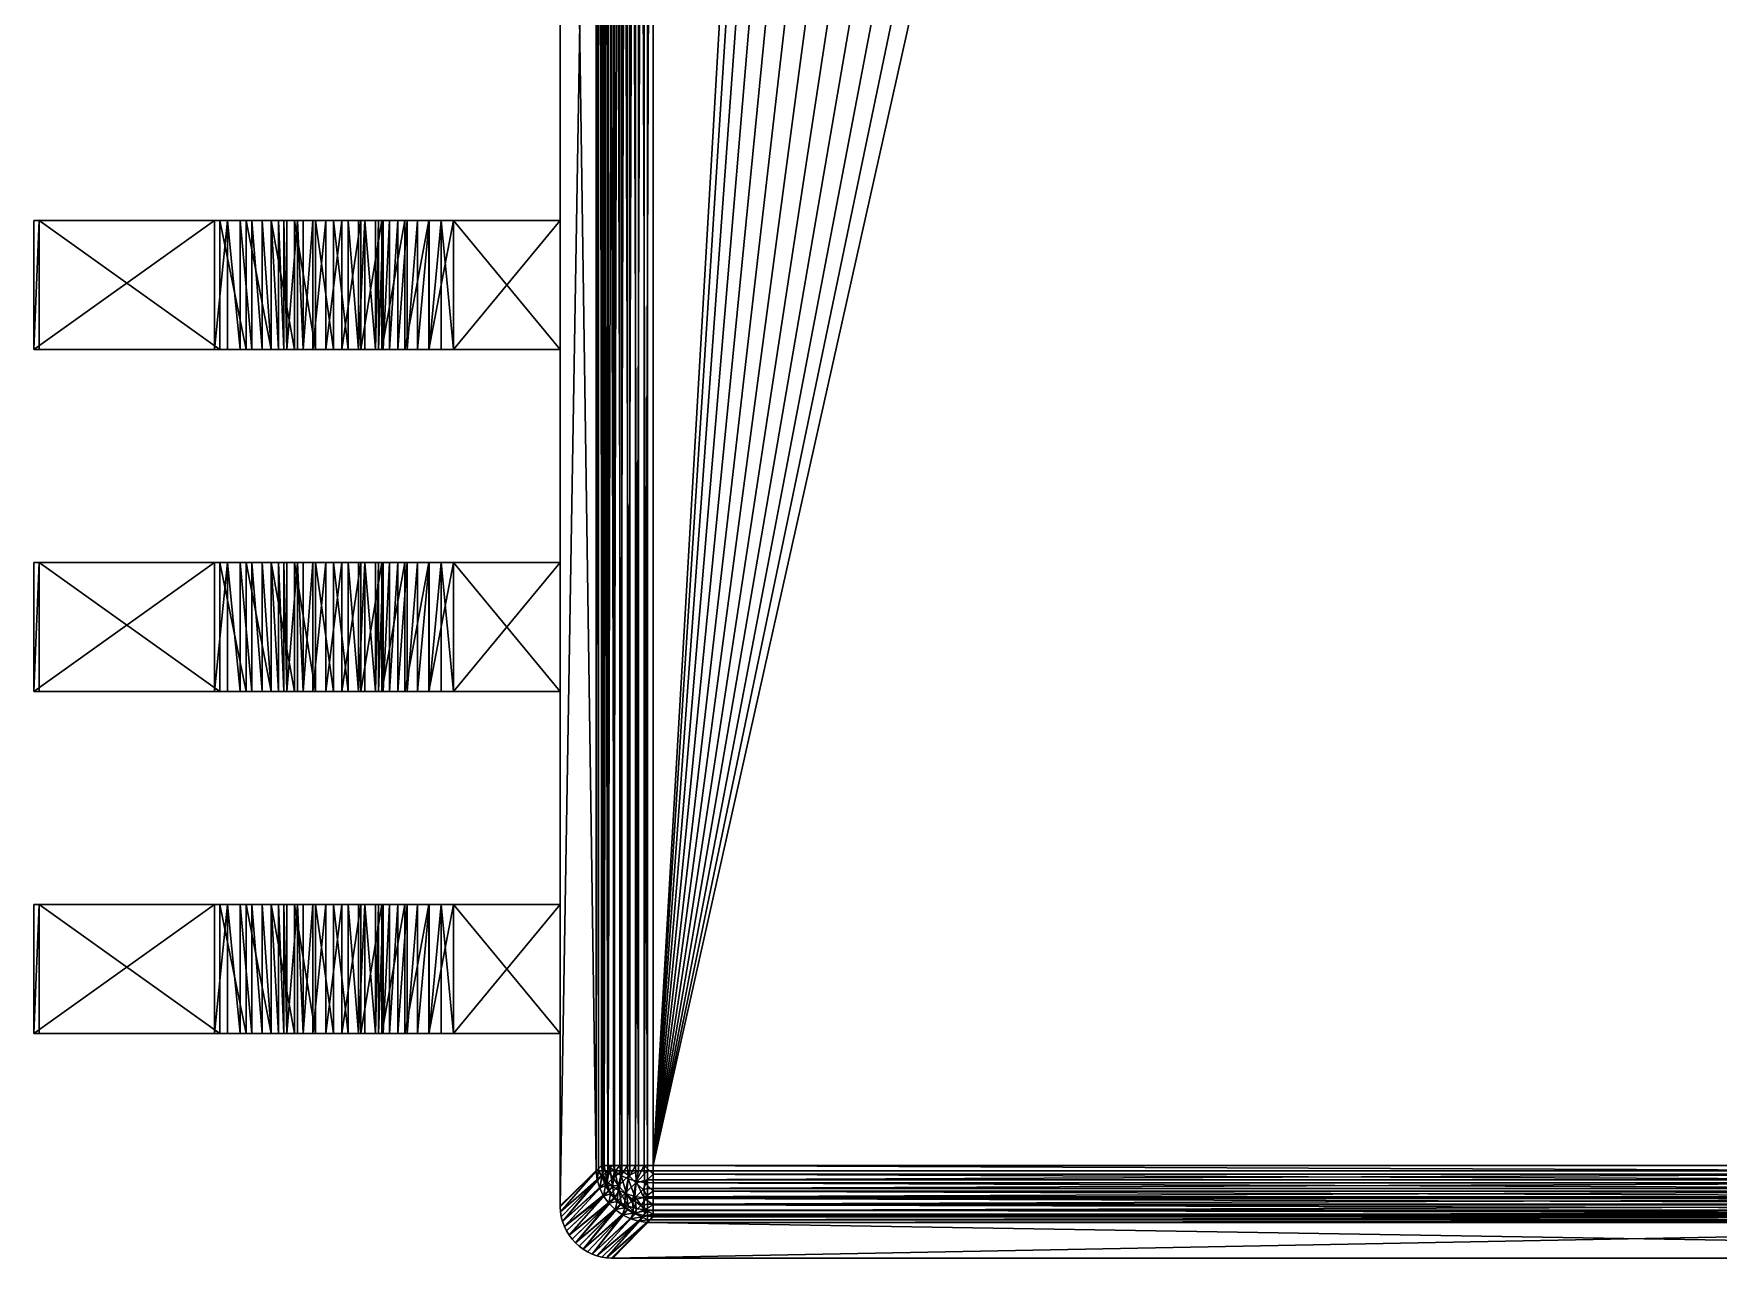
# Model space of a CAD drawing. Extents: x -3.2 to 3.2, y -2.5 to 2.5.
# Drawn here: x -3.2 to 0, y -2.5 to -0.172 of the extents above; entities that cross this region are included whole.
import ezdxf

# ---------------------------------------------------------------- set-up
doc = ezdxf.new("R2010")
doc.units = 0
for name, color, linetype in [('BODY_TSSOP_ncl1_1', 250, 'CONTINUOUS'), ('LEAD_TSSOP_ncl1_11', 7, 'CONTINUOUS'), ('LEAD_TSSOP_ncl1_13', 7, 'CONTINUOUS'), ('LEAD_TSSOP_ncl1_9', 7, 'CONTINUOUS')]:
    doc.layers.add(name, color=color, linetype=linetype)

msp = doc.modelspace()

# ---------------------------------------------------------------- meshes
at = {"layer": 'BODY_TSSOP_ncl1_1', "color": 250}
mesh = msp.add_polyface(dxfattribs=at)
corners = [(-2.033999, 2.333999, 0.13), (-2.033999, -2.333999, 0.13), (2.033999, -2.333999, 0.13), (-2.050934, 2.333999, 0.131444), (-2.050934, -2.333999, 0.131444), (-2.06738, 2.333999, 0.135736), (-2.06738, -2.333999, 0.135736), (-2.082861, 2.333999, 0.14275), (-2.082861, -2.333999, 0.14275), (-2.096931, 2.333999, 0.152285), (-2.096931, -2.333999, 0.152285), (-2.109183, 2.333999, 0.164065), (-2.109183, -2.333999, 0.164065), (-2.119263, 2.333999, 0.17775), (-2.119263, -2.333999, 0.17775), (-2.12688, 2.333999, 0.192944), (-2.12688, -2.333999, 0.192944), (-2.131814, 2.333999, 0.209209), (-2.131814, -2.333999, 0.209209), (-2.2, -2.4, 0.53), (-2.2, 2.4, 0.53), (-2.2, -2.4, 0.68), (-2.121186, 2.323371, 1.050791), (-2.121186, -2.323371, 1.050791), (-2.116252, -2.323371, 1.067056), (-2.116252, 2.323371, 1.067056), (-2.108635, -2.323371, 1.08225), (-2.108635, 2.323371, 1.08225), (-2.098555, -2.323371, 1.095935), (-2.098555, 2.323371, 1.095935), (-2.086303, -2.323371, 1.107715), (-2.086303, 2.323371, 1.107715), (-2.056752, -2.323371, 1.124264), (-2.040306, 2.323371, 1.128556), (-2.040306, -2.323371, 1.128556), (-2.023371, 2.323371, 1.13), (-2.023371, -2.323371, 1.13), (-2.072233, -2.323371, 1.11725), (-2.072233, 2.323371, 1.11725), (-2.056752, 2.323371, 1.124264), (-1.2, 1.35359, 1.13), (-1.263192, 1.324123, 1.13), (-1.330541, 1.306077, 1.13), (-1.4, 1.3, 1.13), (-1.469459, 1.306077, 1.13), (-1.536808, 1.324123, 1.13), (-1.6, 1.35359, 1.13), (-1.657115, 1.393582, 1.13), (-1.706418, 1.442885, 1.13), (-1.74641, 1.5, 1.13), (-1.793923, 1.630541, 1.13), (-1.775877, 1.563192, 1.13)]
mesh.append_faces([[corners[k] for k in face] for face in [(0, 1, 2), (1, 3, 4), (4, 5, 6), (6, 7, 8), (8, 9, 10), (10, 11, 12), (12, 13, 14), (14, 15, 16), (16, 17, 18), (19, 18, 20), (21, 22, 23), (24, 23, 25), (26, 24, 27), (28, 26, 29), (30, 28, 31), (32, 33, 34), (34, 35, 36), (37, 30, 38), (32, 37, 39), (35, 34, 33), (33, 32, 39), (19, 20, 21), (40, 36, 41), (41, 36, 42), (42, 36, 43), (43, 36, 44), (44, 36, 45), (45, 36, 46), (46, 36, 47), (47, 36, 48), (48, 36, 49), (36, 35, 50), (49, 36, 51), (51, 36, 50)]], dxfattribs={"color": 250})
mesh = msp.add_polyface(dxfattribs=at)
corners = [(-2.12688, 2.333999, 0.192944), (-2.131814, 2.333999, 0.209209), (-2.12688, -2.333999, 0.192944), (-2.119263, 2.333999, 0.17775), (-2.119263, -2.333999, 0.17775), (-2.109183, 2.333999, 0.164065), (-2.109183, -2.333999, 0.164065), (-2.096931, 2.333999, 0.152285), (-2.096931, -2.333999, 0.152285), (-2.06738, 2.333999, 0.135736), (-2.050934, -2.333999, 0.131444), (-2.050934, 2.333999, 0.131444), (-2.033999, -2.333999, 0.13), (-2.033999, 2.333999, 0.13), (-2.082861, 2.333999, 0.14275), (-2.082861, -2.333999, 0.14275), (-2.06738, -2.333999, 0.135736), (-2.2, 2.4, 0.53), (-2.131814, -2.333999, 0.209209), (-2.2, 2.4, 0.68), (-2.121186, 2.323371, 1.050791), (-2.2, -2.4, 0.68), (-2.056752, 2.323371, 1.124264), (-2.072233, -2.323371, 1.11725), (-2.072233, 2.323371, 1.11725), (-2.086303, -2.323371, 1.107715), (-2.086303, 2.323371, 1.107715), (-2.098555, -2.323371, 1.095935), (-2.098555, 2.323371, 1.095935), (-2.108635, -2.323371, 1.08225), (-2.108635, 2.323371, 1.08225), (-2.116252, -2.323371, 1.067056), (-2.116252, 2.323371, 1.067056), (-2.121186, -2.323371, 1.050791), (-1.6, 1.35359, 1.13), (-1.657115, 1.393582, 1.13), (-1.657115, 1.393582, 1.08), (-1.536808, 1.324123, 1.13), (-1.6, 1.35359, 1.08), (-1.469459, 1.306077, 1.13), (-1.536808, 1.324123, 1.08), (-1.706418, 1.442885, 1.08), (-1.4, 1.3, 1.13), (-1.469459, 1.306077, 1.08), (-1.330541, 1.306077, 1.13), (-1.4, 1.3, 1.08), (-1.263192, 1.324123, 1.13), (-1.330541, 1.306077, 1.08), (-1.2, 1.35359, 1.13), (-1.263192, 1.324123, 1.08), (-1.142885, 1.393582, 1.13), (-1.2, 1.35359, 1.08), (-1.093582, 1.442885, 1.13), (-1.142885, 1.393582, 1.08)]
mesh.append_faces([[corners[k] for k in face] for face in [(0, 1, 2), (3, 0, 4), (5, 3, 6), (7, 5, 8), (9, 10, 11), (11, 12, 13), (14, 7, 15), (9, 14, 16), (17, 18, 1), (19, 20, 21), (22, 23, 24), (24, 25, 26), (26, 27, 28), (28, 29, 30), (30, 31, 32), (32, 33, 20), (21, 17, 19), (34, 35, 36), (37, 34, 38), (39, 37, 40), (35, 41, 36), (42, 39, 43), (34, 36, 38), (44, 42, 45), (37, 38, 40), (46, 44, 47), (39, 40, 43), (42, 43, 45), (48, 46, 49), (44, 45, 47), (50, 48, 51), (46, 47, 49), (52, 50, 53), (48, 49, 51), (50, 51, 53)]], dxfattribs={"color": 250})
mesh = msp.add_polyface(dxfattribs=at)
corners = [(2.2, -2.4, 0.53), (2.2, 2.4, 0.53), (2.131814, -2.333999, 0.209209), (2.12688, 2.333999, 0.192944), (2.12688, -2.333999, 0.192944), (2.119263, 2.333999, 0.17775), (2.119263, -2.333999, 0.17775), (2.109183, 2.333999, 0.164065), (2.109183, -2.333999, 0.164065), (2.096931, 2.333999, 0.152285), (2.096931, -2.333999, 0.152285), (2.082861, 2.333999, 0.14275), (2.082861, -2.333999, 0.14275), (2.06738, -2.333999, 0.135736), (2.069238, -2.342398, 0.136792), (2.099505, -2.346801, 0.155535), (2.120973, -2.344321, 0.181741), (2.129693, -2.350537, 0.206144), (2.050934, -2.333999, 0.131444), (2.056222, -2.356222, 0.135067), (2.033999, -2.333999, 0.13), (-2.033999, -2.350934, 0.131444), (-2.033999, -2.333999, 0.13), (2.2, -2.4, 0.68), (2.2, 2.4, 0.68), (2.121186, -2.323371, 1.050791), (2.119065, -2.339909, 1.053856), (2.116252, -2.323371, 1.067056), (2.10772, -2.339866, 1.08112), (2.114195, -2.355971, 1.056235), (2.098555, -2.323371, 1.095935), (2.085332, -2.340869, 1.106516), (2.023371, -2.323371, 1.13), (2.040306, -2.323371, 1.128556), (2.023371, -2.340306, 1.128556), (2.072233, -2.323371, 1.11725), (2.055837, -2.339866, 1.123134), (2.056752, -2.323371, 1.124264), (2.086303, -2.323371, 1.107715), (2.108635, -2.323371, 1.08225), (-2.023371, -2.323371, 1.13), (-2.023371, -2.340306, 1.128556), (-1.2, 1.35359, 1.13)]
mesh.append_faces([[corners[k] for k in face] for face in [(0, 1, 2), (2, 3, 4), (4, 5, 6), (6, 7, 8), (8, 9, 10), (10, 11, 12), (12, 13, 14), (10, 12, 15), (6, 8, 16), (2, 4, 17), (17, 4, 16), (4, 6, 16), (8, 10, 15), (14, 18, 19), (18, 20, 19), (13, 18, 14), (21, 20, 22), (23, 24, 0), (25, 26, 27), (28, 26, 29), (27, 26, 28), (30, 28, 31), (32, 33, 34), (35, 31, 36), (34, 33, 36), (37, 35, 36), (33, 37, 36), (38, 30, 31), (35, 38, 31), (39, 27, 28), (30, 39, 28), (34, 40, 32), (40, 34, 41), (32, 40, 42)]], dxfattribs={"color": 250})
mesh = msp.add_polyface(dxfattribs=at)
corners = [(2.033999, 2.333999, 0.13), (-2.033999, 2.333999, 0.13), (2.033999, -2.333999, 0.13), (2.2, 2.4, 0.53), (2.131814, 2.333999, 0.209209), (2.131814, -2.333999, 0.209209), (2.050934, 2.333999, 0.131444), (2.050934, -2.333999, 0.131444), (2.06738, 2.333999, 0.135736), (2.06738, -2.333999, 0.135736), (2.082861, 2.333999, 0.14275), (2.082861, -2.333999, 0.14275), (2.096931, 2.333999, 0.152285), (2.096931, -2.333999, 0.152285), (2.109183, 2.333999, 0.164065), (2.109183, -2.333999, 0.164065), (2.119263, 2.333999, 0.17775), (2.119263, -2.333999, 0.17775), (2.12688, 2.333999, 0.192944), (2.12688, -2.333999, 0.192944), (2.2, 2.4, 0.68), (2.2, -2.4, 0.53), (2.2, -2.4, 0.68), (2.121186, -2.323371, 1.050791), (2.121186, 2.323371, 1.050791), (2.116252, 2.323371, 1.067056), (2.116252, -2.323371, 1.067056), (2.108635, 2.323371, 1.08225), (2.108635, -2.323371, 1.08225), (2.098555, 2.323371, 1.095935), (2.098555, -2.323371, 1.095935), (2.086303, 2.323371, 1.107715), (2.086303, -2.323371, 1.107715), (2.056752, 2.323371, 1.124264), (2.040306, -2.323371, 1.128556), (2.040306, 2.323371, 1.128556), (2.023371, -2.323371, 1.13), (2.023371, 2.323371, 1.13), (2.072233, 2.323371, 1.11725), (2.072233, -2.323371, 1.11725), (2.056752, -2.323371, 1.124264), (-1.093582, 1.442885, 1.13), (-1.142885, 1.393582, 1.13), (-1.2, 1.35359, 1.13)]
mesh.append_faces([[corners[k] for k in face] for face in [(0, 1, 2), (3, 4, 5), (6, 0, 7), (8, 6, 9), (10, 8, 11), (12, 10, 13), (14, 12, 15), (16, 14, 17), (18, 16, 19), (4, 18, 5), (11, 8, 9), (9, 6, 7), (7, 0, 2), (20, 3, 21), (22, 23, 20), (20, 23, 24), (25, 24, 26), (27, 25, 28), (29, 27, 30), (31, 29, 32), (33, 34, 35), (35, 36, 37), (38, 31, 39), (33, 38, 40), (36, 35, 34), (34, 33, 40), (40, 38, 39), (39, 31, 32), (32, 29, 30), (30, 27, 28), (28, 25, 26), (26, 24, 23), (37, 36, 41), (41, 36, 42), (42, 36, 43)]], dxfattribs={"color": 250})
mesh = msp.add_polyface(dxfattribs=at)
corners = [(-2.199977, -2.402162, 0.52989), (-2.131814, -2.333999, 0.209209), (-2.2, -2.4, 0.53), (-2.117342, -2.381725, 0.20214), (-2.107466, -2.395479, 0.201316), (-2.104256, -2.377416, 0.173617), (-2.124823, -2.366599, 0.203765), (-2.191972, -2.43925, 0.526866), (-2.182839, -2.456015, 0.526072), (-2.095479, -2.407466, 0.201316), (-2.170711, -2.470711, 0.525805), (-2.081725, -2.417342, 0.20214), (-2.156015, -2.482839, 0.526072), (-2.129693, -2.350537, 0.206144), (-2.195302, -2.430288, 0.527452), (-2.177124, -2.463654, 0.525872), (-2.187804, -2.447856, 0.526404), (-2.197757, -2.421063, 0.528155), (-2.199318, -2.411661, 0.528971), (-2.195302, -2.430288, 0.682548), (-2.191972, -2.43925, 0.683134), (-2.197757, -2.421063, 0.681845), (-2.199318, -2.411661, 0.681029), (-2.199977, -2.402162, 0.68011), (-2.2, -2.4, 0.68), (-2.096838, -2.384851, 1.058684), (-2.084851, -2.396838, 1.058684), (-2.170711, -2.470711, 0.684195), (-2.106714, -2.371097, 1.05786), (-2.182839, -2.456015, 0.683928), (-2.114195, -2.355971, 1.056235), (-2.121186, -2.323371, 1.050791), (-2.119065, -2.339909, 1.053856), (-2.187804, -2.447856, 0.683596), (-2.177124, -2.463654, 0.684128)]
mesh.append_faces([[corners[k] for k in face] for face in [(0, 1, 2), (3, 4, 5), (3, 6, 7), (4, 3, 8), (9, 4, 10), (11, 9, 12), (6, 13, 14), (15, 4, 8), (8, 3, 16), (16, 3, 7), (7, 6, 14), (14, 13, 17), (17, 13, 18), (18, 1, 0), (19, 20, 14), (21, 19, 17), (22, 21, 18), (23, 22, 0), (24, 23, 2), (2, 23, 0), (0, 22, 18), (18, 21, 17), (17, 19, 14), (14, 20, 7), (25, 26, 27), (28, 25, 29), (30, 28, 20), (23, 31, 22), (22, 32, 21), (21, 32, 19), (19, 30, 20), (20, 28, 33), (33, 28, 29), (29, 25, 34)]], dxfattribs={"color": 250})
mesh = msp.add_polyface(dxfattribs=at)
corners = [(-2.11407, -2.361366, 0.17671), (-2.117342, -2.381725, 0.20214), (-2.104256, -2.377416, 0.173617), (-2.129693, -2.350537, 0.206144), (-2.124823, -2.366599, 0.203765), (-2.120973, -2.344321, 0.181741), (-2.131814, -2.333999, 0.209209), (-2.12688, -2.333999, 0.192944), (-2.082861, -2.333999, 0.14275), (-2.096931, -2.333999, 0.152285), (-2.099505, -2.346801, 0.155535), (-2.109183, -2.333999, 0.164065), (-2.119263, -2.333999, 0.17775), (-2.088846, -2.362006, 0.151213), (-2.091888, -2.391888, 0.172574), (-2.199318, -2.411661, 0.528971), (-2.119065, -2.339909, 1.053856), (-2.114195, -2.355971, 1.056235), (-2.195302, -2.430288, 0.682548), (-2.121186, -2.323371, 1.050791), (-2.199318, -2.411661, 0.681029), (-2.199977, -2.402162, 0.68011), (-2.2, -2.4, 0.68), (-2.098555, -2.323371, 1.095935), (-2.09599, -2.335253, 1.097715), (-2.105386, -2.326673, 1.087119), (-2.116252, -2.323371, 1.067056), (-2.108635, -2.323371, 1.08225), (-2.110377, -2.354394, 1.06831), (-2.086303, -2.323371, 1.107715), (-2.096838, -2.384851, 1.058684), (-2.106714, -2.371097, 1.05786), (-2.100409, -2.363496, 1.07955), (-2.088064, -2.37136, 1.089262)]
mesh.append_faces([[corners[k] for k in face] for face in [(0, 1, 2), (3, 4, 5), (6, 3, 7), (7, 3, 5), (5, 4, 0), (8, 9, 10), (11, 12, 5), (11, 0, 10), (13, 10, 0), (12, 7, 5), (11, 5, 0), (2, 13, 0), (4, 1, 0), (9, 11, 10), (14, 13, 2), (3, 6, 15), (16, 17, 18), (19, 16, 20), (21, 22, 19), (23, 24, 25), (26, 27, 28), (19, 26, 16), (16, 26, 28), (28, 27, 25), (23, 29, 24), (30, 31, 32), (31, 17, 28), (25, 32, 28), (27, 23, 25), (24, 32, 25), (33, 30, 32), (24, 33, 32), (17, 16, 28), (32, 31, 28)]], dxfattribs={"color": 250})
mesh = msp.add_polyface(dxfattribs=at)
corners = [(-2.069238, -2.342398, 0.136792), (-2.082861, -2.333999, 0.14275), (-2.088846, -2.362006, 0.151213), (-2.050934, -2.333999, 0.131444), (-2.06738, -2.333999, 0.135736), (-2.056222, -2.356222, 0.135067), (-2.033999, -2.36738, 0.135736), (-2.033999, -2.350934, 0.131444), (-2.042398, -2.369238, 0.136792), (-2.076193, -2.376193, 0.149754), (-2.099505, -2.346801, 0.155535), (-2.062006, -2.388846, 0.151213), (-2.033999, -2.333999, 0.13), (-2.033999, -2.382861, 0.14275), (-2.091888, -2.391888, 0.172574), (-2.023371, -2.340306, 1.128556), (-2.023371, -2.356752, 1.124264), (-2.039866, -2.355837, 1.123134), (-2.023371, -2.323371, 1.13), (-2.040306, -2.323371, 1.128556), (-2.023371, -2.372233, 1.11725), (-2.084353, -2.342666, 1.10687), (-2.072233, -2.323371, 1.11725), (-2.070834, -2.348683, 1.1143), (-2.086303, -2.323371, 1.107715), (-2.09599, -2.335253, 1.097715), (-2.056752, -2.323371, 1.124264), (-2.055851, -2.353119, 1.119778), (-2.040869, -2.385332, 1.106516), (-2.088064, -2.37136, 1.089262), (-2.057827, -2.382449, 1.102956), (-2.073722, -2.377744, 1.097145)]
mesh.append_faces([[corners[k] for k in face] for face in [(0, 1, 2), (3, 4, 0), (5, 3, 0), (4, 1, 0), (6, 7, 8), (9, 0, 2), (2, 1, 10), (8, 7, 5), (9, 11, 5), (0, 9, 5), (3, 5, 12), (7, 12, 5), (13, 6, 8), (5, 11, 8), (2, 14, 9), (15, 16, 17), (18, 15, 19), (19, 15, 17), (16, 20, 17), (21, 22, 23), (24, 22, 21), (25, 24, 21), (22, 26, 23), (26, 19, 27), (23, 26, 27), (27, 19, 17), (20, 28, 17), (21, 29, 25), (28, 27, 17), (27, 28, 30), (30, 23, 27), (23, 30, 31), (31, 21, 23), (21, 31, 29)]], dxfattribs={"color": 250})
mesh = msp.add_polyface(dxfattribs=at)
corners = [(2.042398, -2.369238, 0.136792), (2.056222, -2.356222, 0.135067), (2.033999, -2.350934, 0.131444), (2.033999, -2.382861, 0.14275), (2.062006, -2.388846, 0.151213), (2.033999, -2.36738, 0.135736), (2.076193, -2.376193, 0.149754), (2.088846, -2.362006, 0.151213), (2.033999, -2.333999, 0.13), (2.069238, -2.342398, 0.136792), (2.091888, -2.391888, 0.172574), (-2.033999, -2.350934, 0.131444), (-2.033999, -2.36738, 0.135736), (-2.033999, -2.382861, 0.14275), (-2.033999, -2.396931, 0.152285), (2.053119, -2.355851, 1.119778), (2.023371, -2.340306, 1.128556), (2.055837, -2.339866, 1.123134), (2.048683, -2.370834, 1.1143), (2.023371, -2.356752, 1.124264), (2.023371, -2.372233, 1.11725), (2.023371, -2.386303, 1.107715), (2.042666, -2.384353, 1.10687), (2.085332, -2.340869, 1.106516), (2.082449, -2.357827, 1.102956), (2.077744, -2.373722, 1.097145), (2.07136, -2.388064, 1.089262), (-2.023371, -2.340306, 1.128556), (-2.023371, -2.372233, 1.11725), (-2.023371, -2.356752, 1.124264), (-2.023371, -2.386303, 1.107715)]
mesh.append_faces([[corners[k] for k in face] for face in [(0, 1, 2), (3, 4, 0), (5, 0, 2), (6, 0, 4), (5, 3, 0), (6, 7, 1), (0, 6, 1), (2, 1, 8), (1, 7, 9), (4, 10, 6), (2, 8, 11), (5, 2, 12), (3, 5, 13), (14, 3, 13), (13, 5, 12), (12, 2, 11), (15, 16, 17), (18, 19, 15), (19, 16, 15), (20, 19, 18), (21, 20, 22), (22, 20, 18), (23, 15, 17), (15, 23, 24), (24, 18, 15), (18, 24, 25), (25, 22, 18), (22, 25, 26), (19, 27, 16), (20, 21, 28), (19, 20, 29), (27, 19, 29), (29, 20, 28), (28, 21, 30)]], dxfattribs={"color": 250})
mesh = msp.add_polyface(dxfattribs=at)
corners = [(-2.130288, -2.495302, 0.527452), (-2.066599, -2.424823, 0.203765), (-2.13925, -2.491972, 0.526866), (-2.081725, -2.417342, 0.20214), (-2.147856, -2.487804, 0.526404), (-2.156015, -2.482839, 0.526072), (-2.095479, -2.407466, 0.201316), (-2.163654, -2.477124, 0.525872), (-2.170711, -2.470711, 0.525805), (-2.107466, -2.395479, 0.201316), (-2.177124, -2.463654, 0.525872), (-2.182839, -2.456015, 0.683928), (-2.177124, -2.463654, 0.684128), (-2.182839, -2.456015, 0.526072), (-2.187804, -2.447856, 0.683596), (-2.187804, -2.447856, 0.526404), (-2.191972, -2.43925, 0.683134), (-2.191972, -2.43925, 0.526866), (-2.170711, -2.470711, 0.684195), (-2.163654, -2.477124, 0.684128), (-2.156015, -2.482839, 0.683928), (-2.147856, -2.487804, 0.683596), (-2.13925, -2.491972, 0.683134), (-2.130288, -2.495302, 0.682548), (-2.121063, -2.497757, 0.681845), (-2.111661, -2.499318, 0.681029), (-2.121063, -2.497757, 0.528155), (-2.111661, -2.499318, 0.528971), (-2.096838, -2.384851, 1.058684), (-2.084851, -2.396838, 1.058684), (-2.071097, -2.406714, 1.05786), (-2.055971, -2.414195, 1.056235)]
mesh.append_faces([[corners[k] for k in face] for face in [(0, 1, 2), (2, 3, 4), (4, 3, 5), (5, 6, 7), (7, 6, 8), (8, 9, 10), (11, 12, 13), (14, 11, 15), (16, 14, 17), (12, 18, 10), (18, 19, 8), (19, 20, 7), (20, 21, 5), (21, 22, 4), (17, 14, 15), (22, 23, 2), (15, 11, 13), (23, 24, 0), (13, 12, 10), (10, 18, 8), (24, 25, 26), (8, 19, 7), (7, 20, 5), (5, 21, 4), (4, 22, 2), (2, 23, 0), (0, 24, 26), (26, 25, 27), (12, 28, 18), (18, 29, 19), (19, 29, 20), (20, 30, 21), (21, 30, 22), (22, 31, 23)]], dxfattribs={"color": 250})
mesh = msp.add_polyface(dxfattribs=at)
corners = [(-2.104256, -2.377416, 0.173617), (-2.107466, -2.395479, 0.201316), (-2.091888, -2.391888, 0.172574), (-2.081725, -2.417342, 0.20214), (-2.066599, -2.424823, 0.203765), (-2.061366, -2.41407, 0.17671), (-2.062006, -2.388846, 0.151213), (-2.077416, -2.404256, 0.173617), (-2.095479, -2.407466, 0.201316), (-2.076193, -2.376193, 0.149754), (-2.13925, -2.491972, 0.526866), (-2.050537, -2.429693, 0.206144), (-2.130288, -2.495302, 0.527452), (-2.102162, -2.499977, 0.52989), (-2.033999, -2.431814, 0.209209), (-2.111661, -2.499318, 0.528971), (-2.121063, -2.497757, 0.528155), (-2.102162, -2.499977, 0.68011), (-2.1, -2.5, 0.68), (-2.111661, -2.499318, 0.681029), (-2.1, -2.5, 0.53), (-2.023371, -2.421186, 1.050791), (-2.084851, -2.396838, 1.058684), (-2.071097, -2.406714, 1.05786), (-2.156015, -2.482839, 0.683928), (-2.055971, -2.414195, 1.056235), (-2.13925, -2.491972, 0.683134), (-2.039909, -2.419065, 1.053856), (-2.130288, -2.495302, 0.682548), (-2.121063, -2.497757, 0.681845), (-2.084353, -2.394549, 1.064855), (-2.096838, -2.384851, 1.058684), (-2.088064, -2.37136, 1.089262), (-2.070834, -2.400567, 1.072286), (-2.073722, -2.377744, 1.097145), (-2.055851, -2.405002, 1.077764)]
mesh.append_faces([[corners[k] for k in face] for face in [(0, 1, 2), (3, 4, 5), (5, 6, 7), (1, 8, 2), (8, 3, 7), (2, 8, 7), (7, 3, 5), (7, 9, 2), (9, 7, 6), (4, 3, 10), (11, 4, 12), (13, 14, 15), (15, 11, 16), (16, 11, 12), (17, 18, 13), (19, 17, 15), (15, 17, 13), (13, 18, 20), (17, 21, 18), (22, 23, 24), (23, 25, 26), (25, 27, 28), (28, 27, 29), (29, 27, 19), (19, 21, 17), (30, 31, 32), (23, 33, 25), (23, 22, 30), (32, 33, 30), (34, 33, 32), (34, 35, 33), (22, 31, 30), (33, 23, 30), (20, 14, 13)]], dxfattribs={"color": 250})
mesh = msp.add_polyface(dxfattribs=at)
corners = [(-2.033999, -2.431814, 0.209209), (2.033999, -2.42688, 0.192944), (-2.033999, -2.42688, 0.192944), (2.033999, -2.419263, 0.17775), (-2.033999, -2.419263, 0.17775), (2.033999, -2.409183, 0.164065), (-2.033999, -2.409183, 0.164065), (2.033999, -2.396931, 0.152285), (-2.033999, -2.396931, 0.152285), (-2.050537, -2.429693, 0.206144), (-2.066599, -2.424823, 0.203765), (-2.044321, -2.420973, 0.181741), (-2.062006, -2.388846, 0.151213), (-2.061366, -2.41407, 0.17671), (-2.046801, -2.399505, 0.155535), (-2.033999, -2.382861, 0.14275), (-2.042398, -2.369238, 0.136792), (-2.111661, -2.499318, 0.528971), (-2.1, -2.5, 0.68), (2.1, -2.5, 0.68), (-2.1, -2.5, 0.53), (-2.023371, -2.421186, 1.050791), (2.023371, -2.421186, 1.050791), (-2.039909, -2.419065, 1.053856), (-2.111661, -2.499318, 0.681029), (-2.055971, -2.414195, 1.056235), (-2.039866, -2.40772, 1.08112), (-2.023371, -2.416252, 1.067056), (-2.023371, -2.398555, 1.095935), (-2.040869, -2.385332, 1.106516), (-2.055851, -2.405002, 1.077764), (-2.057827, -2.382449, 1.102956), (-2.073722, -2.377744, 1.097145), (-2.023371, -2.386303, 1.107715), (-2.023371, -2.372233, 1.11725), (-2.023371, -2.408635, 1.08225), (-2.070834, -2.400567, 1.072286)]
mesh.append_faces([[corners[k] for k in face] for face in [(0, 1, 2), (2, 3, 4), (4, 5, 6), (6, 7, 8), (9, 0, 2), (10, 9, 11), (11, 9, 2), (12, 13, 14), (13, 10, 11), (14, 15, 12), (12, 15, 16), (13, 6, 14), (11, 6, 13), (4, 6, 11), (2, 4, 11), (8, 15, 14), (6, 8, 14), (0, 9, 17), (18, 19, 20), (21, 22, 18), (23, 21, 24), (25, 26, 23), (27, 23, 26), (28, 26, 29), (27, 21, 23), (25, 30, 26), (31, 30, 32), (33, 28, 29), (34, 33, 29), (35, 27, 26), (28, 35, 26), (30, 25, 36), (26, 31, 29), (31, 26, 30)]], dxfattribs={"color": 250})
mesh = msp.add_polyface(dxfattribs=at)
corners = [(2.033999, -2.431814, 0.209209), (2.050537, -2.429693, 0.206144), (2.033999, -2.42688, 0.192944), (2.044321, -2.420973, 0.181741), (2.033999, -2.396931, 0.152285), (2.046801, -2.399505, 0.155535), (2.033999, -2.382861, 0.14275), (2.033999, -2.409183, 0.164065), (2.033999, -2.419263, 0.17775), (2.061366, -2.41407, 0.17671), (-2.033999, -2.396931, 0.152285), (-2.033999, -2.409183, 0.164065), (-2.033999, -2.419263, 0.17775), (-2.033999, -2.42688, 0.192944), (-2.033999, -2.431814, 0.209209), (2.1, -2.5, 0.68), (2.1, -2.5, 0.53), (-2.1, -2.5, 0.53), (2.026673, -2.405386, 1.087119), (2.054394, -2.410377, 1.06831), (2.023371, -2.408635, 1.08225), (2.035253, -2.39599, 1.097715), (2.023371, -2.386303, 1.107715), (2.042666, -2.384353, 1.10687), (2.039909, -2.419065, 1.053856), (2.023371, -2.416252, 1.067056), (2.023371, -2.421186, 1.050791), (2.063496, -2.400409, 1.07955), (2.023371, -2.398555, 1.095935), (-2.023371, -2.416252, 1.067056), (-2.023371, -2.408635, 1.08225), (-2.023371, -2.398555, 1.095935), (-2.023371, -2.386303, 1.107715), (-2.023371, -2.421186, 1.050791), (-2.1, -2.5, 0.68)]
mesh.append_faces([[corners[k] for k in face] for face in [(0, 1, 2), (2, 1, 3), (4, 5, 6), (7, 8, 3), (7, 9, 5), (8, 2, 3), (7, 3, 9), (4, 7, 5), (4, 6, 10), (7, 4, 11), (8, 7, 12), (2, 8, 13), (0, 2, 14), (15, 16, 17), (18, 19, 20), (21, 22, 23), (19, 24, 25), (24, 26, 25), (21, 27, 18), (20, 19, 25), (28, 22, 21), (28, 21, 18), (20, 28, 18), (25, 26, 29), (20, 25, 30), (28, 20, 31), (22, 28, 32), (32, 28, 31), (31, 20, 30), (30, 25, 29), (29, 26, 33), (26, 15, 34), (16, 0, 14), (17, 16, 14)]], dxfattribs={"color": 250})
at = {"layer": 'LEAD_TSSOP_ncl1_11', "color": 7}
mesh = msp.add_polyface(dxfattribs=at)
corners = [(-2.698847, -1.1775, 0.42693), (-2.40254, -1.1775, 0.68), (-2.71898, -1.1775, 0.299812), (-2.85667, -1.1775, 0.173643), (-3.2, -1.1775, 0.149635), (-3.189537, -1.1775), (-2.846207, -1.1775, 0.024008), (-2.570827, -1.1775, 0.276347), (-2.550694, -1.1775, 0.403465), (-2.40254, -1.1775, 0.53), (-2.2, -1.1775, 0.53), (-2.2, -1.1775, 0.68), (-2.40254, -1.4225, 0.68), (-2.698847, -1.4225, 0.42693), (-2.2, -1.4225, 0.68), (-2.2, -1.4225, 0.53), (-2.40254, -1.4225, 0.53), (-2.550694, -1.4225, 0.403465), (-2.570827, -1.4225, 0.276347), (-2.846207, -1.4225, 0.024008), (-3.189537, -1.4225), (-3.2, -1.4225, 0.149635), (-2.85667, -1.4225, 0.173643), (-2.71898, -1.4225, 0.299812), (-2.687857, -1.1775, 0.472705), (-2.669842, -1.1775, 0.516197), (-2.645245, -1.1775, 0.556336), (-2.614672, -1.1775, 0.592132), (-2.578876, -1.1775, 0.622705), (-2.538737, -1.1775, 0.647302), (-2.495245, -1.1775, 0.665317), (-2.449471, -1.1775, 0.676307), (-2.831799, -1.1775, 0.177498), (-2.807922, -1.1775, 0.185458), (-2.785712, -1.1775, 0.197299), (-2.765795, -1.1775, 0.212686), (-2.748731, -1.1775, 0.231186), (-2.735, -1.1775, 0.252279), (-2.724989, -1.1775, 0.275371), (-2.582845, -1.1775, 0.227465), (-2.602866, -1.1775, 0.181281), (-2.630328, -1.1775, 0.139095), (-2.664457, -1.1775, 0.102094), (-2.704291, -1.1775, 0.07132), (-2.74871, -1.1775, 0.04764), (-2.796464, -1.1775, 0.03172), (-2.426005, -1.1775, 0.528153), (-2.448893, -1.1775, 0.522658), (-2.470639, -1.1775, 0.513651), (-2.490708, -1.1775, 0.501353), (-2.508606, -1.1775, 0.486066), (-2.523893, -1.1775, 0.468168), (-2.536191, -1.1775, 0.448099), (-2.545199, -1.1775, 0.426353), (-2.449471, -1.4225, 0.676307), (-2.495245, -1.4225, 0.665317), (-2.538737, -1.4225, 0.647302), (-2.578876, -1.4225, 0.622705), (-2.614672, -1.4225, 0.592132), (-2.645245, -1.4225, 0.556336), (-2.669842, -1.4225, 0.516197), (-2.687857, -1.4225, 0.472705), (-2.545199, -1.4225, 0.426353), (-2.536191, -1.4225, 0.448099), (-2.523893, -1.4225, 0.468168), (-2.508606, -1.4225, 0.486066), (-2.490708, -1.4225, 0.501353), (-2.470639, -1.4225, 0.513651), (-2.448893, -1.4225, 0.522658), (-2.426005, -1.4225, 0.528153), (-2.796464, -1.4225, 0.03172), (-2.74871, -1.4225, 0.04764), (-2.704291, -1.4225, 0.07132), (-2.664457, -1.4225, 0.102094), (-2.630328, -1.4225, 0.139095), (-2.602866, -1.4225, 0.181281), (-2.582845, -1.4225, 0.227465), (-2.724989, -1.4225, 0.275371), (-2.735, -1.4225, 0.252279), (-2.748731, -1.4225, 0.231186), (-2.765795, -1.4225, 0.212686), (-2.785712, -1.4225, 0.197299), (-2.807922, -1.4225, 0.185458), (-2.831799, -1.4225, 0.177498)]
mesh.append_faces([[corners[k] for k in face] for face in [(29, 28, 49), (28, 27, 50), (27, 26, 51), (26, 25, 52), (25, 24, 53), (24, 0, 8), (0, 2, 7), (2, 38, 39), (37, 36, 41), (36, 35, 42), (35, 34, 43), (45, 33, 32), (6, 3, 5), (32, 3, 6), (3, 4, 5), (34, 33, 44), (38, 37, 40), (32, 6, 45), (33, 45, 44), (34, 44, 43), (35, 43, 42), (36, 42, 41), (37, 41, 40), (38, 40, 39), (2, 39, 7), (30, 29, 48), (0, 7, 8), (31, 30, 47), (24, 8, 53), (1, 31, 46), (25, 53, 52), (26, 52, 51), (27, 51, 50), (28, 50, 49), (29, 49, 48), (30, 48, 47), (31, 47, 46), (1, 46, 9), (11, 1, 10), (1, 9, 10), (13, 0, 61), (25, 61, 24), (27, 59, 26), (29, 57, 28), (31, 55, 30), (1, 54, 31), (56, 57, 29), (55, 56, 30), (54, 55, 31), (12, 54, 1), (57, 58, 28), (30, 56, 29), (58, 59, 27), (28, 58, 27), (59, 60, 26), (26, 60, 25), (60, 61, 25), (61, 0, 24), (12, 11, 14), (11, 12, 1), (14, 11, 15), (15, 11, 10), (10, 9, 15), (15, 9, 16), (16, 9, 46), (16, 46, 69), (46, 47, 68), (47, 48, 67), (48, 49, 66), (50, 51, 64), (51, 52, 63), (52, 53, 62), (53, 8, 17), (49, 50, 65), (53, 17, 62), (52, 62, 63), (51, 63, 64), (50, 64, 65), (49, 65, 66), (48, 66, 67), (47, 67, 68), (46, 68, 69), (8, 7, 17), (17, 7, 18), (18, 7, 76), (40, 76, 39), (42, 74, 41), (44, 72, 43), (6, 70, 45), (72, 73, 43), (71, 72, 44), (70, 71, 45), (19, 70, 6), (45, 71, 44), (73, 74, 42), (43, 73, 42), (74, 75, 41), (41, 75, 40), (75, 76, 40), (76, 7, 39), (20, 19, 5), (5, 19, 6), (20, 5, 21), (21, 5, 4), (4, 3, 21), (21, 3, 22), (22, 3, 32), (32, 82, 83), (34, 80, 81), (36, 78, 79), (38, 23, 77), (35, 36, 79), (36, 37, 78), (37, 38, 77), (38, 2, 23), (37, 77, 78), (34, 35, 80), (35, 79, 80), (33, 34, 81), (33, 81, 82), (32, 33, 82), (22, 32, 83), (2, 0, 23), (23, 0, 13), (79, 78, 74), (80, 79, 73), (81, 80, 72), (82, 70, 83), (22, 19, 20), (22, 83, 19), (21, 22, 20), (82, 81, 71), (78, 77, 75), (19, 83, 70), (77, 23, 76), (70, 82, 71), (23, 13, 18), (71, 81, 72), (72, 80, 73), (73, 79, 74), (74, 78, 75), (75, 77, 76), (13, 17, 18), (76, 23, 18), (17, 13, 62), (62, 13, 61), (63, 62, 60), (64, 63, 59), (65, 64, 58), (66, 65, 57), (67, 66, 56), (69, 68, 54), (16, 69, 12), (15, 16, 14), (68, 67, 55), (14, 16, 12), (12, 69, 54), (54, 68, 55), (55, 67, 56), (56, 66, 57), (57, 65, 58), (58, 64, 59), (59, 63, 60), (60, 62, 61)]], dxfattribs={"color": 7})
at = {"layer": 'LEAD_TSSOP_ncl1_13', "color": 7}
mesh = msp.add_polyface(dxfattribs=at)
corners = [(-2.698847, -1.8275, 0.42693), (-2.40254, -1.8275, 0.68), (-2.71898, -1.8275, 0.299812), (-2.85667, -1.8275, 0.173643), (-3.2, -1.8275, 0.149635), (-3.189537, -1.8275), (-2.846207, -1.8275, 0.024008), (-2.570827, -1.8275, 0.276347), (-2.550694, -1.8275, 0.403465), (-2.40254, -1.8275, 0.53), (-2.2, -1.8275, 0.53), (-2.2, -1.8275, 0.68), (-2.40254, -2.0725, 0.68), (-2.698847, -2.0725, 0.42693), (-2.2, -2.0725, 0.68), (-2.2, -2.0725, 0.53), (-2.40254, -2.0725, 0.53), (-2.550694, -2.0725, 0.403465), (-2.570827, -2.0725, 0.276347), (-2.846207, -2.0725, 0.024008), (-3.189537, -2.0725), (-3.2, -2.0725, 0.149635), (-2.85667, -2.0725, 0.173643), (-2.71898, -2.0725, 0.299812), (-2.687857, -1.8275, 0.472705), (-2.669842, -1.8275, 0.516197), (-2.645245, -1.8275, 0.556336), (-2.614672, -1.8275, 0.592132), (-2.578876, -1.8275, 0.622705), (-2.538737, -1.8275, 0.647302), (-2.495245, -1.8275, 0.665317), (-2.449471, -1.8275, 0.676307), (-2.831799, -1.8275, 0.177498), (-2.807922, -1.8275, 0.185458), (-2.785712, -1.8275, 0.197299), (-2.765795, -1.8275, 0.212686), (-2.748731, -1.8275, 0.231186), (-2.735, -1.8275, 0.252279), (-2.724989, -1.8275, 0.275371), (-2.582845, -1.8275, 0.227465), (-2.602866, -1.8275, 0.181281), (-2.630328, -1.8275, 0.139095), (-2.664457, -1.8275, 0.102094), (-2.704291, -1.8275, 0.07132), (-2.74871, -1.8275, 0.04764), (-2.796464, -1.8275, 0.03172), (-2.426005, -1.8275, 0.528153), (-2.448893, -1.8275, 0.522658), (-2.470639, -1.8275, 0.513651), (-2.490708, -1.8275, 0.501353), (-2.508606, -1.8275, 0.486066), (-2.523893, -1.8275, 0.468168), (-2.536191, -1.8275, 0.448099), (-2.545199, -1.8275, 0.426353), (-2.449471, -2.0725, 0.676307), (-2.495245, -2.0725, 0.665317), (-2.538737, -2.0725, 0.647302), (-2.578876, -2.0725, 0.622705), (-2.614672, -2.0725, 0.592132), (-2.645245, -2.0725, 0.556336), (-2.669842, -2.0725, 0.516197), (-2.687857, -2.0725, 0.472705), (-2.545199, -2.0725, 0.426353), (-2.536191, -2.0725, 0.448099), (-2.523893, -2.0725, 0.468168), (-2.508606, -2.0725, 0.486066), (-2.490708, -2.0725, 0.501353), (-2.470639, -2.0725, 0.513651), (-2.448893, -2.0725, 0.522658), (-2.426005, -2.0725, 0.528153), (-2.796464, -2.0725, 0.03172), (-2.74871, -2.0725, 0.04764), (-2.704291, -2.0725, 0.07132), (-2.664457, -2.0725, 0.102094), (-2.630328, -2.0725, 0.139095), (-2.602866, -2.0725, 0.181281), (-2.582845, -2.0725, 0.227465), (-2.724989, -2.0725, 0.275371), (-2.735, -2.0725, 0.252279), (-2.748731, -2.0725, 0.231186), (-2.765795, -2.0725, 0.212686), (-2.785712, -2.0725, 0.197299), (-2.807922, -2.0725, 0.185458), (-2.831799, -2.0725, 0.177498)]
mesh.append_faces([[corners[k] for k in face] for face in [(29, 28, 49), (28, 27, 50), (27, 26, 51), (26, 25, 52), (25, 24, 53), (24, 0, 8), (0, 2, 7), (2, 38, 39), (37, 36, 41), (36, 35, 42), (35, 34, 43), (45, 33, 32), (6, 3, 5), (32, 3, 6), (3, 4, 5), (34, 33, 44), (38, 37, 40), (32, 6, 45), (33, 45, 44), (34, 44, 43), (35, 43, 42), (36, 42, 41), (37, 41, 40), (38, 40, 39), (2, 39, 7), (30, 29, 48), (0, 7, 8), (31, 30, 47), (24, 8, 53), (1, 31, 46), (25, 53, 52), (26, 52, 51), (27, 51, 50), (28, 50, 49), (29, 49, 48), (30, 48, 47), (31, 47, 46), (1, 46, 9), (11, 1, 10), (1, 9, 10), (13, 0, 61), (25, 61, 24), (27, 59, 26), (29, 57, 28), (31, 55, 30), (1, 54, 31), (56, 57, 29), (55, 56, 30), (54, 55, 31), (12, 54, 1), (57, 58, 28), (30, 56, 29), (58, 59, 27), (28, 58, 27), (59, 60, 26), (26, 60, 25), (60, 61, 25), (61, 0, 24), (12, 11, 14), (11, 12, 1), (14, 11, 15), (15, 11, 10), (10, 9, 15), (15, 9, 16), (16, 9, 46), (16, 46, 69), (46, 47, 68), (47, 48, 67), (48, 49, 66), (50, 51, 64), (51, 52, 63), (52, 53, 62), (53, 8, 17), (49, 50, 65), (53, 17, 62), (52, 62, 63), (51, 63, 64), (50, 64, 65), (49, 65, 66), (48, 66, 67), (47, 67, 68), (46, 68, 69), (8, 7, 17), (17, 7, 18), (18, 7, 76), (40, 76, 39), (42, 74, 41), (44, 72, 43), (6, 70, 45), (72, 73, 43), (71, 72, 44), (70, 71, 45), (19, 70, 6), (45, 71, 44), (73, 74, 42), (43, 73, 42), (74, 75, 41), (41, 75, 40), (75, 76, 40), (76, 7, 39), (20, 19, 5), (5, 19, 6), (20, 5, 21), (21, 5, 4), (4, 3, 21), (21, 3, 22), (22, 3, 32), (32, 82, 83), (34, 80, 81), (36, 78, 79), (38, 23, 77), (35, 36, 79), (36, 37, 78), (37, 38, 77), (38, 2, 23), (37, 77, 78), (34, 35, 80), (35, 79, 80), (33, 34, 81), (33, 81, 82), (32, 33, 82), (22, 32, 83), (2, 0, 23), (23, 0, 13), (79, 78, 74), (80, 79, 73), (81, 80, 72), (82, 70, 83), (22, 19, 20), (22, 83, 19), (21, 22, 20), (82, 81, 71), (78, 77, 75), (19, 83, 70), (77, 23, 76), (70, 82, 71), (23, 13, 18), (71, 81, 72), (72, 80, 73), (73, 79, 74), (74, 78, 75), (75, 77, 76), (13, 17, 18), (76, 23, 18), (17, 13, 62), (62, 13, 61), (63, 62, 60), (64, 63, 59), (65, 64, 58), (66, 65, 57), (67, 66, 56), (69, 68, 54), (16, 69, 12), (15, 16, 14), (68, 67, 55), (14, 16, 12), (12, 69, 54), (54, 68, 55), (55, 67, 56), (56, 66, 57), (57, 65, 58), (58, 64, 59), (59, 63, 60), (60, 62, 61)]], dxfattribs={"color": 7})
at = {"layer": 'LEAD_TSSOP_ncl1_9', "color": 7}
mesh = msp.add_polyface(dxfattribs=at)
corners = [(-2.698847, -0.5275, 0.42693), (-2.40254, -0.5275, 0.68), (-2.71898, -0.5275, 0.299812), (-2.85667, -0.5275, 0.173643), (-3.2, -0.5275, 0.149635), (-3.189537, -0.5275), (-2.846207, -0.5275, 0.024008), (-2.570827, -0.5275, 0.276347), (-2.550694, -0.5275, 0.403465), (-2.40254, -0.5275, 0.53), (-2.2, -0.5275, 0.53), (-2.2, -0.5275, 0.68), (-2.40254, -0.7725, 0.68), (-2.698847, -0.7725, 0.42693), (-2.2, -0.7725, 0.68), (-2.2, -0.7725, 0.53), (-2.40254, -0.7725, 0.53), (-2.550694, -0.7725, 0.403465), (-2.570827, -0.7725, 0.276347), (-2.846207, -0.7725, 0.024008), (-3.189537, -0.7725), (-3.2, -0.7725, 0.149635), (-2.85667, -0.7725, 0.173643), (-2.71898, -0.7725, 0.299812), (-2.687857, -0.5275, 0.472705), (-2.669842, -0.5275, 0.516197), (-2.645245, -0.5275, 0.556336), (-2.614672, -0.5275, 0.592132), (-2.578876, -0.5275, 0.622705), (-2.538737, -0.5275, 0.647302), (-2.495245, -0.5275, 0.665317), (-2.449471, -0.5275, 0.676307), (-2.831799, -0.5275, 0.177498), (-2.807922, -0.5275, 0.185458), (-2.785712, -0.5275, 0.197299), (-2.765795, -0.5275, 0.212686), (-2.748731, -0.5275, 0.231186), (-2.735, -0.5275, 0.252279), (-2.724989, -0.5275, 0.275371), (-2.582845, -0.5275, 0.227465), (-2.602866, -0.5275, 0.181281), (-2.630328, -0.5275, 0.139095), (-2.664457, -0.5275, 0.102094), (-2.704291, -0.5275, 0.07132), (-2.74871, -0.5275, 0.04764), (-2.796464, -0.5275, 0.03172), (-2.426005, -0.5275, 0.528153), (-2.448893, -0.5275, 0.522658), (-2.470639, -0.5275, 0.513651), (-2.490708, -0.5275, 0.501353), (-2.508606, -0.5275, 0.486066), (-2.523893, -0.5275, 0.468168), (-2.536191, -0.5275, 0.448099), (-2.545199, -0.5275, 0.426353), (-2.449471, -0.7725, 0.676307), (-2.495245, -0.7725, 0.665317), (-2.538737, -0.7725, 0.647302), (-2.578876, -0.7725, 0.622705), (-2.614672, -0.7725, 0.592132), (-2.645245, -0.7725, 0.556336), (-2.669842, -0.7725, 0.516197), (-2.687857, -0.7725, 0.472705), (-2.545199, -0.7725, 0.426353), (-2.536191, -0.7725, 0.448099), (-2.523893, -0.7725, 0.468168), (-2.508606, -0.7725, 0.486066), (-2.490708, -0.7725, 0.501353), (-2.470639, -0.7725, 0.513651), (-2.448893, -0.7725, 0.522658), (-2.426005, -0.7725, 0.528153), (-2.796464, -0.7725, 0.03172), (-2.74871, -0.7725, 0.04764), (-2.704291, -0.7725, 0.07132), (-2.664457, -0.7725, 0.102094), (-2.630328, -0.7725, 0.139095), (-2.602866, -0.7725, 0.181281), (-2.582845, -0.7725, 0.227465), (-2.724989, -0.7725, 0.275371), (-2.735, -0.7725, 0.252279), (-2.748731, -0.7725, 0.231186), (-2.765795, -0.7725, 0.212686), (-2.785712, -0.7725, 0.197299), (-2.807922, -0.7725, 0.185458), (-2.831799, -0.7725, 0.177498)]
mesh.append_faces([[corners[k] for k in face] for face in [(29, 28, 49), (28, 27, 50), (27, 26, 51), (26, 25, 52), (25, 24, 53), (24, 0, 8), (0, 2, 7), (2, 38, 39), (37, 36, 41), (36, 35, 42), (35, 34, 43), (45, 33, 32), (6, 3, 5), (32, 3, 6), (3, 4, 5), (34, 33, 44), (38, 37, 40), (32, 6, 45), (33, 45, 44), (34, 44, 43), (35, 43, 42), (36, 42, 41), (37, 41, 40), (38, 40, 39), (2, 39, 7), (30, 29, 48), (0, 7, 8), (31, 30, 47), (24, 8, 53), (1, 31, 46), (25, 53, 52), (26, 52, 51), (27, 51, 50), (28, 50, 49), (29, 49, 48), (30, 48, 47), (31, 47, 46), (1, 46, 9), (11, 1, 10), (1, 9, 10), (13, 0, 61), (25, 61, 24), (27, 59, 26), (29, 57, 28), (31, 55, 30), (1, 54, 31), (56, 57, 29), (55, 56, 30), (54, 55, 31), (12, 54, 1), (57, 58, 28), (30, 56, 29), (58, 59, 27), (28, 58, 27), (59, 60, 26), (26, 60, 25), (60, 61, 25), (61, 0, 24), (12, 11, 14), (11, 12, 1), (14, 11, 15), (15, 11, 10), (10, 9, 15), (15, 9, 16), (16, 9, 46), (16, 46, 69), (46, 47, 68), (47, 48, 67), (48, 49, 66), (50, 51, 64), (51, 52, 63), (52, 53, 62), (53, 8, 17), (49, 50, 65), (53, 17, 62), (52, 62, 63), (51, 63, 64), (50, 64, 65), (49, 65, 66), (48, 66, 67), (47, 67, 68), (46, 68, 69), (8, 7, 17), (17, 7, 18), (18, 7, 76), (40, 76, 39), (42, 74, 41), (44, 72, 43), (6, 70, 45), (72, 73, 43), (71, 72, 44), (70, 71, 45), (19, 70, 6), (45, 71, 44), (73, 74, 42), (43, 73, 42), (74, 75, 41), (41, 75, 40), (75, 76, 40), (76, 7, 39), (20, 19, 5), (5, 19, 6), (20, 5, 21), (21, 5, 4), (4, 3, 21), (21, 3, 22), (22, 3, 32), (32, 82, 83), (34, 80, 81), (36, 78, 79), (38, 23, 77), (35, 36, 79), (36, 37, 78), (37, 38, 77), (38, 2, 23), (37, 77, 78), (34, 35, 80), (35, 79, 80), (33, 34, 81), (33, 81, 82), (32, 33, 82), (22, 32, 83), (2, 0, 23), (23, 0, 13), (79, 78, 74), (80, 79, 73), (81, 80, 72), (82, 70, 83), (22, 19, 20), (22, 83, 19), (21, 22, 20), (82, 81, 71), (78, 77, 75), (19, 83, 70), (77, 23, 76), (70, 82, 71), (23, 13, 18), (71, 81, 72), (72, 80, 73), (73, 79, 74), (74, 78, 75), (75, 77, 76), (13, 17, 18), (76, 23, 18), (17, 13, 62), (62, 13, 61), (63, 62, 60), (64, 63, 59), (65, 64, 58), (66, 65, 57), (67, 66, 56), (69, 68, 54), (16, 69, 12), (15, 16, 14), (68, 67, 55), (14, 16, 12), (12, 69, 54), (54, 68, 55), (55, 67, 56), (56, 66, 57), (57, 65, 58), (58, 64, 59), (59, 63, 60), (60, 62, 61)]], dxfattribs={"color": 7})

doc.saveas('drawing.dxf')
